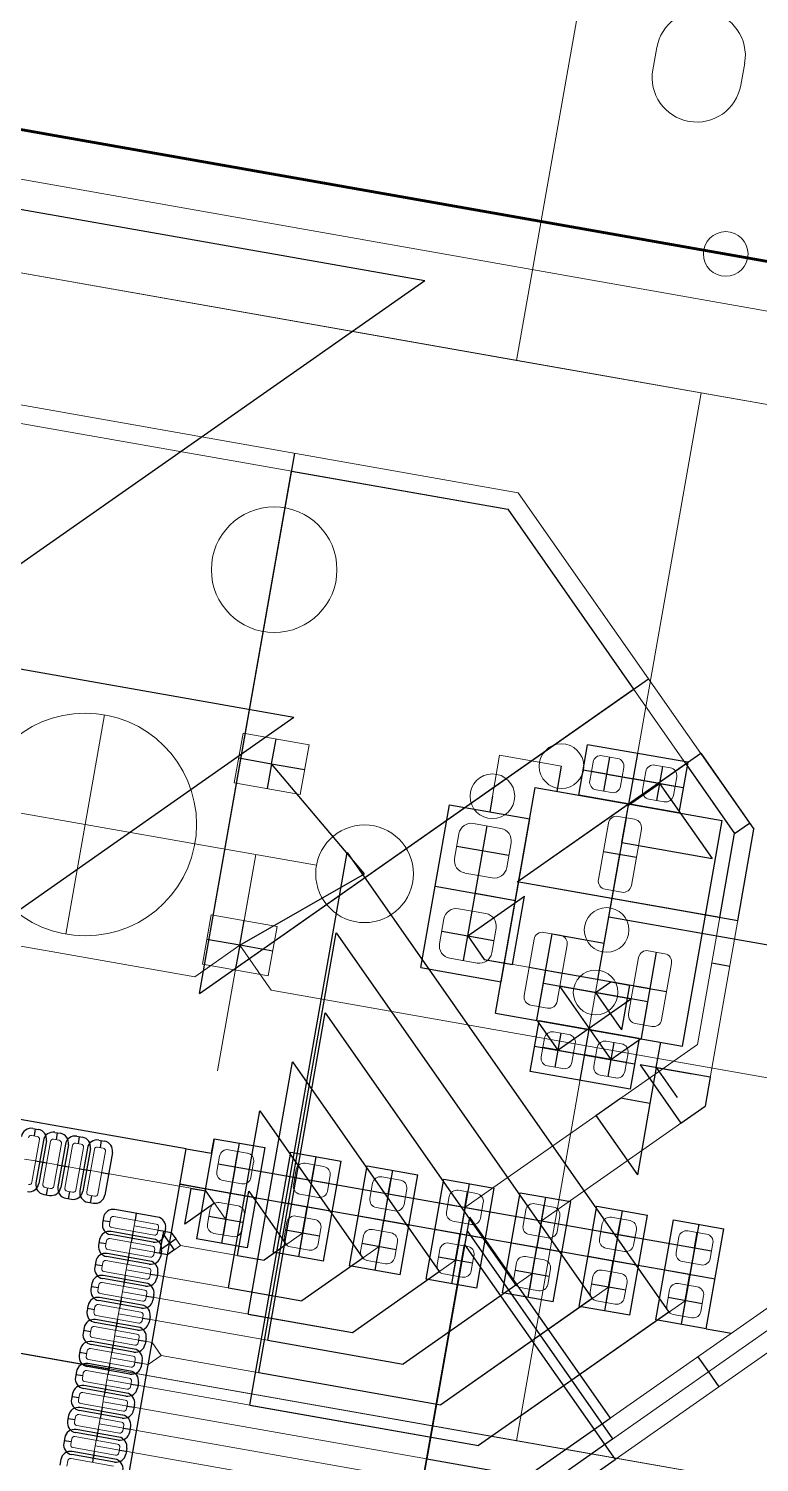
# Model space of a CAD drawing. Header units: millimetres. Extents: x -24 to 171, y -122 to 11.
# Drawn here: x 62.12 to 75.21, y -34.44 to -8.77 of the extents above; entities that cross this region are included whole.
import ezdxf

# ---------------------------------------------------------------- set-up
doc = ezdxf.new("R2010")
doc.units = ezdxf.units.MM
for name, color, linetype, lineweight, true_color in [('coponent footprints', 7, 'Continuous', 5, 0x000000), ('traces back 0.2mm', 94, 'Continuous', 20, 0x008000), ('traces back 0.6mm', 94, 'Continuous', 60, 0x008000), ('traces front 0.2mm', 14, 'Continuous', 20, 0x800000)]:
    doc.layers.add(name, color=color, linetype=linetype, lineweight=lineweight, true_color=true_color)
doc.layers.add('helplines', color=4, linetype='Continuous', true_color=0x00ffff)
doc.layers.add('helplines curves', color=3, linetype='Continuous', true_color=0x00ff00)

msp = doc.modelspace()

# ---------------------------------------------------------------- linework, layer by layer
at = {"layer": 'coponent footprints'}
for p, q in [((70.859, -14.713), (74.167, 4.047)), ((73.3, -9.508), (73.369, -9.114)), ((74.945, -9.392), (74.875, -9.786)), ((52.098, -11.405), (70.859, -14.713)), ((55.406, -11.989), (74.167, -15.297)), ((70.859, -14.713), (89.619, -18.021)), ((70.859, -34.057), (74.167, -15.297)), ((74.167, -15.297), (92.927, -18.605)), ((63.479, -21.059), (62.786, -24.987)), ((65.802, -22.275), (65.959, -21.389)), ((67.14, -21.597), (65.959, -21.389)), ((66.984, -22.484), (67.14, -21.597)), ((72.668, -21.841), (72.392, -21.792)), ((72.171, -22.241), (72.23, -21.906)), ((72.722, -22.338), (72.781, -22.003)), ((73.175, -22.073), (73.116, -22.407)), ((73.337, -21.959), (73.613, -22.008)), ((66.984, -22.484), (65.802, -22.275)), ((73.727, -22.17), (73.667, -22.505)), ((72.56, -22.451), (72.284, -22.403)), ((73.23, -22.57), (73.505, -22.618)), ((61.169, -22.677), (65.096, -23.369)), ((70.086, -23.005), (70.579, -23.092)), ((72.326, -24.009), (72.504, -23)), ((72.678, -22.878), (72.973, -22.93)), ((69.747, -23.631), (69.825, -23.188)), ((70.683, -23.796), (70.761, -23.353)), ((72.917, -24.114), (73.095, -23.104)), ((67.273, -23.753), (65.096, -23.369)), ((66.185, -23.561), (65.502, -27.435)), ((69.93, -23.892), (70.422, -23.978)), ((72.447, -24.183), (72.743, -24.235)), ((65.229, -25.525), (65.385, -24.639)), ((65.385, -24.639), (66.567, -24.847)), ((69.817, -24.532), (70.309, -24.619)), ((66.411, -25.734), (66.567, -24.847)), ((69.478, -25.157), (69.556, -24.714)), ((70.414, -25.322), (70.492, -24.879)), ((70.995, -26.085), (71.173, -25.076)), ((71.347, -24.954), (71.642, -25.006)), ((71.586, -26.189), (71.764, -25.18)), ((72.866, -26.415), (73.044, -25.405)), ((73.218, -25.284), (73.513, -25.336)), ((65.229, -25.525), (66.411, -25.734)), ((69.661, -25.418), (70.153, -25.505)), ((73.457, -26.519), (73.635, -25.51)), ((71.117, -26.259), (71.412, -26.311)), ((72.988, -26.589), (73.283, -26.641)), ((71.299, -27.184), (71.358, -26.85)), ((71.796, -26.785), (71.52, -26.736)), ((71.85, -27.282), (71.909, -26.947)), ((72.465, -26.903), (72.741, -26.951)), ((72.303, -27.016), (72.244, -27.351)), ((72.855, -27.113), (72.796, -27.448)), ((71.688, -27.395), (71.412, -27.347)), ((72.358, -27.513), (72.634, -27.562)), ((62.171, -28.591), (62.269, -28.608)), ((62.31, -28.666), (62.175, -29.429)), ((62.507, -28.701), (62.372, -29.464)), ((62.565, -28.66), (62.663, -28.678)), ((62.704, -28.735), (62.569, -29.499)), ((62.959, -28.73), (63.057, -28.747)), ((62.901, -28.77), (62.766, -29.533)), ((63.098, -28.805), (62.963, -29.568)), ((63.295, -28.84), (63.16, -29.603)), ((63.353, -28.799), (63.451, -28.816)), ((63.492, -28.874), (63.357, -29.638)), ((65.489, -29.237), (65.538, -28.961)), ((65.7, -28.847), (66.035, -28.906)), ((62.046, -29.013), (62.243, -29.048)), ((62.44, -29.082), (62.637, -29.117)), ((62.834, -29.152), (63.031, -29.187)), ((63.228, -29.221), (63.424, -29.256)), ((66.1, -29.344), (66.148, -29.069)), ((66.86, -29.479), (66.909, -29.203)), ((67.071, -29.089), (67.406, -29.148)), ((65.603, -29.399), (65.938, -29.458)), ((67.471, -29.586), (67.52, -29.31)), ((68.232, -29.72), (68.28, -29.445)), ((68.442, -29.331), (68.777, -29.39)), ((62.413, -29.522), (62.511, -29.539)), ((62.807, -29.591), (62.905, -29.609)), ((63.201, -29.661), (63.299, -29.678)), ((66.974, -29.641), (67.309, -29.7)), ((68.842, -29.828), (68.891, -29.552)), ((69.603, -29.962), (69.652, -29.686)), ((69.814, -29.573), (70.149, -29.632)), ((65.371, -29.906), (65.322, -30.182)), ((65.868, -29.852), (65.533, -29.793)), ((65.982, -30.014), (65.933, -30.29)), ((68.345, -29.882), (68.68, -29.942)), ((70.214, -30.07), (70.262, -29.794)), ((70.974, -30.204), (71.023, -29.928)), ((71.185, -29.815), (71.52, -29.874)), ((63.583, -30.084), (63.566, -30.182)), ((64.37, -30.375), (63.606, -30.24)), ((64.404, -30.178), (63.641, -30.043)), ((64.023, -30.11), (63.988, -30.307)), ((64.445, -30.236), (64.428, -30.334)), ((66.742, -30.148), (66.694, -30.424)), ((67.239, -30.094), (66.905, -30.035)), ((67.353, -30.256), (67.304, -30.532)), ((68.611, -30.335), (68.276, -30.276)), ((69.716, -30.124), (70.051, -30.183)), ((71.585, -30.312), (71.633, -30.036)), ((72.345, -30.446), (72.394, -30.17)), ((72.556, -30.056), (72.891, -30.115)), ((72.956, -30.553), (73.005, -30.278)), ((63.514, -30.478), (63.496, -30.576)), ((64.335, -30.572), (63.572, -30.437)), ((63.953, -30.504), (63.919, -30.701)), ((65.771, -30.403), (65.436, -30.344)), ((68.114, -30.39), (68.065, -30.666)), ((68.724, -30.498), (68.676, -30.773)), ((69.982, -30.577), (69.647, -30.518)), ((71.088, -30.366), (71.423, -30.425)), ((73.717, -30.687), (73.765, -30.412)), ((73.927, -30.298), (74.262, -30.357)), ((74.327, -30.795), (74.376, -30.519)), ((52.098, -30.749), (70.859, -34.057)), ((64.3, -30.769), (63.537, -30.634)), ((64.375, -30.629), (64.358, -30.728)), ((67.142, -30.645), (66.807, -30.586)), ((69.485, -30.632), (69.436, -30.908)), ((70.095, -30.739), (70.047, -31.015)), ((71.353, -30.819), (71.018, -30.76)), ((72.459, -30.608), (72.794, -30.667)), ((63.444, -30.871), (63.427, -30.97)), ((64.231, -31.162), (63.467, -31.028)), ((64.265, -30.965), (63.502, -30.831)), ((63.884, -30.898), (63.849, -31.095)), ((64.306, -31.023), (64.289, -31.122)), ((68.513, -30.887), (68.179, -30.828)), ((70.856, -30.874), (70.807, -31.149)), ((71.467, -30.981), (71.418, -31.257)), ((72.724, -31.061), (72.39, -31.002)), ((73.83, -30.85), (74.165, -30.909)), ((63.375, -31.265), (63.357, -31.364)), ((64.196, -31.359), (63.433, -31.225)), ((63.814, -31.292), (63.78, -31.489)), ((69.885, -31.129), (69.55, -31.07)), ((71.256, -31.371), (70.921, -31.311)), ((72.227, -31.115), (72.179, -31.391)), ((72.838, -31.223), (72.789, -31.499)), ((74.096, -31.303), (73.761, -31.244)), ((64.161, -31.556), (63.398, -31.422)), ((64.237, -31.417), (64.219, -31.516)), ((72.627, -31.612), (72.292, -31.553)), ((73.599, -31.357), (73.55, -31.633)), ((74.209, -31.465), (74.161, -31.741)), ((63.305, -31.659), (63.288, -31.758)), ((64.092, -31.95), (63.329, -31.816)), ((64.126, -31.753), (63.363, -31.619)), ((63.745, -31.686), (63.71, -31.883)), ((64.167, -31.811), (64.15, -31.91)), ((73.998, -31.854), (73.664, -31.795)), ((63.236, -32.053), (63.219, -32.152)), ((64.057, -32.147), (63.294, -32.013)), ((63.675, -32.08), (63.641, -32.277)), ((60.169, -32.172), (78.929, -35.48)), ((64.022, -32.344), (63.259, -32.21)), ((64.098, -32.205), (64.08, -32.304)), ((63.166, -32.447), (63.149, -32.546)), ((63.988, -32.541), (63.224, -32.407)), ((63.606, -32.474), (63.571, -32.671)), ((64.028, -32.599), (64.011, -32.698)), ((63.097, -32.841), (63.08, -32.94)), ((63.918, -32.935), (63.155, -32.801)), ((63.953, -32.738), (63.19, -32.604)), ((63.883, -33.132), (63.12, -32.997)), ((63.536, -32.868), (63.502, -33.065)), ((63.959, -32.993), (63.941, -33.091)), ((63.028, -33.235), (63.01, -33.333)), ((63.849, -33.329), (63.085, -33.194)), ((63.467, -33.262), (63.432, -33.459)), ((63.779, -33.723), (63.016, -33.588)), ((63.814, -33.526), (63.051, -33.391)), ((63.889, -33.387), (63.872, -33.485)), ((62.958, -33.629), (62.941, -33.727)), ((63.744, -33.92), (62.981, -33.785)), ((63.398, -33.656), (63.363, -33.853)), ((63.82, -33.781), (63.802, -33.879)), ((62.889, -34.023), (62.871, -34.121)), ((63.71, -34.117), (62.947, -33.982)), ((63.328, -34.05), (63.293, -34.247)), ((70.859, -34.057), (89.619, -37.365)), ((63.64, -34.511), (62.877, -34.376)), ((63.675, -34.314), (62.912, -34.179)), ((63.75, -34.175), (63.733, -34.273)), ((62.819, -34.417), (62.802, -34.515))]:
    msp.add_line(p, q, dxfattribs=at)
for centre, radius in [((74.605, -12.808), 0.4), ((66.516, -18.461), 1.125), ((63.132, -23.023), 1.994), ((71.663, -21.979), 0.4), ((70.426, -22.517), 0.4), ((68.135, -23.905), 0.875), ((72.471, -24.911), 0.4), ((72.274, -26.031), 0.4)]:
    msp.add_circle(centre, radius, dxfattribs=at)
for centre, radius, start, end in [((74.157, -9.253), 0.8, 80, 170), ((74.157, -9.253), 0.8, 350, 80), ((74.087, -9.647), 0.8, 170, 260), ((74.087, -9.647), 0.8, 260, 350), ((72.367, -21.93), 0.14, 80, 170), ((72.643, -21.979), 0.14, 350, 80), ((73.313, -22.097), 0.14, 80, 170), ((73.589, -22.145), 0.14, 350, 80), ((72.308, -22.265), 0.14, 170, 260), ((72.584, -22.314), 0.14, 260, 350), ((73.254, -22.432), 0.14, 170, 260), ((73.53, -22.48), 0.14, 260, 350), ((70.047, -23.227), 0.225, 80, 170), ((70.539, -23.314), 0.225, 350, 80), ((72.651, -23.026), 0.15, 80, 170), ((72.947, -23.078), 0.15, 350, 80), ((69.969, -23.67), 0.225, 170, 260), ((70.461, -23.757), 0.225, 260, 350), ((72.473, -24.036), 0.15, 170, 260), ((72.769, -24.088), 0.15, 260, 350), ((69.778, -24.753), 0.225, 80, 170), ((70.27, -24.84), 0.225, 350, 80), ((71.321, -25.102), 0.15, 80, 170), ((71.616, -25.154), 0.15, 350, 80), ((69.7, -25.196), 0.225, 170, 260), ((70.192, -25.283), 0.225, 260, 350), ((73.192, -25.431), 0.15, 80, 170), ((73.487, -25.484), 0.15, 350, 80), ((71.143, -26.111), 0.15, 170, 260), ((71.438, -26.163), 0.15, 260, 350), ((73.014, -26.441), 0.15, 170, 260), ((73.309, -26.493), 0.15, 260, 350), ((71.496, -26.874), 0.14, 80, 170), ((71.772, -26.922), 0.14, 350, 80), ((72.441, -27.041), 0.14, 80, 170), ((72.717, -27.089), 0.14, 350, 80), ((71.437, -27.209), 0.14, 170, 260), ((71.712, -27.257), 0.14, 260, 350), ((72.382, -27.375), 0.14, 170, 260), ((72.658, -27.424), 0.14, 260, 350), ((62.162, -28.64), 0.05, 80, 170), ((62.261, -28.657), 0.05, 350, 80), ((62.556, -28.709), 0.05, 80, 170), ((62.655, -28.727), 0.05, 350, 80), ((62.95, -28.779), 0.05, 80, 170), ((63.049, -28.796), 0.05, 350, 80), ((63.344, -28.848), 0.05, 80, 170), ((63.443, -28.866), 0.05, 350, 80), ((65.676, -28.985), 0.14, 80, 170), ((66.011, -29.044), 0.14, 350, 80), ((65.627, -29.261), 0.14, 170, 260), ((67.047, -29.227), 0.14, 80, 170), ((67.382, -29.286), 0.14, 350, 80), ((62.126, -29.421), 0.05, 260, 350), ((62.422, -29.473), 0.05, 170, 260), ((62.52, -29.49), 0.05, 260, 350), ((65.962, -29.32), 0.14, 260, 350), ((66.998, -29.503), 0.14, 170, 260), ((68.418, -29.469), 0.14, 80, 170), ((68.753, -29.528), 0.14, 350, 80), ((62.816, -29.542), 0.05, 170, 260), ((62.914, -29.559), 0.05, 260, 350), ((63.209, -29.612), 0.05, 170, 260), ((63.308, -29.629), 0.05, 260, 350), ((67.333, -29.562), 0.14, 260, 350), ((68.37, -29.745), 0.14, 170, 260), ((69.789, -29.711), 0.14, 80, 170), ((70.124, -29.77), 0.14, 350, 80), ((65.509, -29.931), 0.14, 80, 170), ((65.844, -29.99), 0.14, 350, 80), ((66.88, -30.172), 0.14, 80, 170), ((68.704, -29.804), 0.14, 260, 350), ((69.741, -29.986), 0.14, 170, 260), ((71.161, -29.952), 0.14, 80, 170), ((71.496, -30.011), 0.14, 350, 80), ((63.615, -30.191), 0.05, 170, 260), ((63.632, -30.092), 0.05, 80, 170), ((64.396, -30.227), 0.05, 350, 80), ((65.46, -30.206), 0.14, 170, 260), ((65.795, -30.265), 0.14, 260, 350), ((67.215, -30.232), 0.14, 350, 80), ((68.251, -30.414), 0.14, 80, 170), ((70.076, -30.045), 0.14, 260, 350), ((71.112, -30.228), 0.14, 170, 260), ((72.532, -30.194), 0.14, 80, 170), ((72.867, -30.253), 0.14, 350, 80), ((63.563, -30.486), 0.05, 80, 170), ((64.378, -30.325), 0.05, 260, 350), ((66.832, -30.448), 0.14, 170, 260), ((67.166, -30.507), 0.14, 260, 350), ((68.586, -30.473), 0.14, 350, 80), ((69.623, -30.656), 0.14, 80, 170), ((71.447, -30.287), 0.14, 260, 350), ((72.483, -30.47), 0.14, 170, 260), ((73.903, -30.436), 0.14, 80, 170), ((74.238, -30.495), 0.14, 350, 80), ((63.546, -30.585), 0.05, 170, 260), ((64.309, -30.719), 0.05, 260, 350), ((64.326, -30.621), 0.05, 350, 80), ((68.203, -30.69), 0.14, 170, 260), ((68.538, -30.749), 0.14, 260, 350), ((69.958, -30.715), 0.14, 350, 80), ((70.994, -30.898), 0.14, 80, 170), ((72.818, -30.529), 0.14, 260, 350), ((73.855, -30.712), 0.14, 170, 260), ((74.189, -30.771), 0.14, 260, 350), ((63.476, -30.979), 0.05, 170, 260), ((63.493, -30.88), 0.05, 80, 170), ((64.257, -31.015), 0.05, 350, 80), ((69.574, -30.932), 0.14, 170, 260), ((69.909, -30.991), 0.14, 260, 350), ((71.329, -30.957), 0.14, 350, 80), ((72.365, -31.14), 0.14, 80, 170), ((63.424, -31.274), 0.05, 80, 170), ((64.239, -31.113), 0.05, 260, 350), ((70.945, -31.174), 0.14, 170, 260), ((71.28, -31.233), 0.14, 260, 350), ((72.7, -31.199), 0.14, 350, 80), ((73.736, -31.381), 0.14, 80, 170), ((74.071, -31.44), 0.14, 350, 80), ((63.407, -31.373), 0.05, 170, 260), ((64.17, -31.507), 0.05, 260, 350), ((64.187, -31.409), 0.05, 350, 80), ((72.317, -31.415), 0.14, 170, 260), ((72.651, -31.474), 0.14, 260, 350), ((63.337, -31.766), 0.05, 170, 260), ((63.355, -31.668), 0.05, 80, 170), ((64.118, -31.803), 0.05, 350, 80), ((73.688, -31.657), 0.14, 170, 260), ((74.023, -31.716), 0.14, 260, 350), ((63.285, -32.062), 0.05, 80, 170), ((64.1, -31.901), 0.05, 260, 350), ((63.268, -32.16), 0.05, 170, 260), ((64.031, -32.295), 0.05, 260, 350), ((64.048, -32.196), 0.05, 350, 80), ((63.198, -32.554), 0.05, 170, 260), ((63.216, -32.456), 0.05, 80, 170), ((63.979, -32.59), 0.05, 350, 80), ((63.146, -32.85), 0.05, 80, 170), ((63.962, -32.689), 0.05, 260, 350), ((63.129, -32.948), 0.05, 170, 260), ((63.892, -33.083), 0.05, 260, 350), ((63.909, -32.984), 0.05, 350, 80), ((63.059, -33.342), 0.05, 170, 260), ((63.077, -33.244), 0.05, 80, 170), ((63.84, -33.378), 0.05, 350, 80), ((63.007, -33.638), 0.05, 80, 170), ((63.823, -33.477), 0.05, 260, 350), ((62.99, -33.736), 0.05, 170, 260), ((63.753, -33.871), 0.05, 260, 350), ((63.771, -33.772), 0.05, 350, 80), ((62.92, -34.13), 0.05, 170, 260), ((62.938, -34.032), 0.05, 80, 170), ((63.701, -34.166), 0.05, 350, 80), ((62.868, -34.425), 0.05, 80, 170), ((63.684, -34.265), 0.05, 260, 350)]:
    msp.add_arc(centre, radius, start, end, dxfattribs=at)
at = {"layer": 'helplines'}
for p, q in [((66.471, -21.936), (66.549, -21.493)), ((71.972, -22.5), (72.132, -21.594)), ((73.925, -21.91), (72.132, -21.594)), ((72.422, -22.427), (72.53, -21.817)), ((72.869, -22.658), (73.028, -21.752)), ((65.88, -21.832), (66.471, -21.936)), ((66.471, -21.936), (66.393, -22.38)), ((66.471, -21.936), (67.062, -22.041)), ((68.135, -23.905), (66.471, -21.936)), ((71.583, -22.432), (71.663, -21.979)), ((72.052, -22.047), (73.845, -22.363)), ((72.476, -22.122), (72.2, -22.073)), ((73.475, -21.983), (73.367, -22.594)), ((73.703, -22.065), (73.807, -21.992)), ((73.925, -21.91), (73.765, -22.816)), ((73.807, -21.992), (73.889, -21.935)), ((72.476, -22.122), (72.949, -22.205)), ((73.421, -22.289), (72.949, -22.205)), ((73.421, -22.289), (73.697, -22.337)), ((70.426, -22.517), (70.377, -22.798)), ((70.483, -26.401), (71.194, -22.363)), ((71.194, -22.363), (74.543, -22.953)), ((71.194, -22.363), (71.972, -22.5)), ((73.765, -22.816), (71.972, -22.5)), ((69.144, -25.586), (69.658, -22.671)), ((69.658, -22.671), (71.096, -22.924)), ((70.176, -23.935), (70.332, -23.049)), ((70.582, -25.839), (71.096, -22.924)), ((72.595, -24.209), (72.825, -22.904)), ((73.831, -26.991), (74.543, -22.953)), ((74.765, -23.185), (75.033, -22.998)), ((69.786, -23.409), (70.722, -23.574)), ((69.985, -25.018), (70.254, -23.492)), ((72.415, -23.505), (73.006, -23.609)), ((72.513, -24.677), (72.71, -23.557)), ((65.898, -25.186), (68.135, -23.905)), ((69.401, -24.128), (70.839, -24.382)), ((70.12, -24.255), (70.839, -24.382)), ((72.43, -25.145), (72.595, -24.209)), ((69.907, -25.461), (70.063, -24.575)), ((65.898, -25.186), (65.976, -24.743)), ((72.315, -25.797), (72.513, -24.677)), ((72.43, -25.145), (72.513, -24.677)), ((72.513, -24.677), (76.028, -25.297)), ((65.898, -25.186), (65.307, -25.082)), ((69.517, -24.936), (70.453, -25.101)), ((71.265, -26.285), (71.495, -24.98)), ((71.495, -24.98), (72.43, -25.145)), ((65.898, -25.186), (65.82, -25.629)), ((66.489, -25.29), (65.898, -25.186)), ((73.136, -26.615), (73.366, -25.31)), ((69.144, -25.586), (70.582, -25.839)), ((71.084, -25.58), (71.675, -25.684)), ((71.38, -25.632), (73.251, -25.962)), ((74.356, -25.503), (74.678, -25.56)), ((72.955, -25.91), (73.546, -26.014)), ((70.483, -26.401), (73.831, -26.991)), ((71.101, -27.444), (71.261, -26.538)), ((73.053, -26.854), (71.261, -26.538)), ((71.997, -27.602), (72.157, -26.696)), ((71.55, -27.371), (71.658, -26.76)), ((72.603, -26.927), (72.496, -27.538)), ((73.053, -26.854), (72.893, -27.76)), ((73.053, -26.854), (73.831, -26.991)), ((73.362, -27.376), (73.442, -26.923)), ((71.181, -26.991), (72.973, -27.307)), ((71.604, -27.066), (71.328, -27.017)), ((71.604, -27.066), (72.077, -27.149)), ((72.55, -27.232), (72.077, -27.149)), ((64.941, -28.83), (56.827, -27.4)), ((72.893, -27.76), (71.101, -27.444)), ((72.55, -27.232), (72.825, -27.281)), ((73.362, -27.376), (73.248, -28.02)), ((73.362, -27.376), (73.737, -27.911)), ((73.362, -27.376), (74.006, -27.489)), ((62.193, -28.466), (62.291, -28.483)), ((62.22, -28.599), (62.242, -28.474)), ((62.382, -28.679), (62.247, -29.442)), ((62.435, -28.688), (62.3, -29.451)), ((62.587, -28.535), (62.685, -28.552)), ((62.614, -28.669), (62.636, -28.544)), ((62.776, -28.748), (62.641, -29.511)), ((62.981, -28.605), (63.079, -28.622)), ((63.008, -28.738), (63.03, -28.613)), ((63.375, -28.674), (63.473, -28.691)), ((63.402, -28.808), (63.424, -28.683)), ((65.44, -28.649), (65.124, -30.442)), ((65.394, -28.91), (65.44, -28.649)), ((65.44, -28.649), (66.346, -28.809)), ((65.577, -30.522), (65.893, -28.729)), ((62.829, -28.758), (62.694, -29.521)), ((63.17, -28.818), (63.035, -29.581)), ((63.223, -28.827), (63.088, -29.59)), ((63.617, -28.896), (63.482, -29.66)), ((63.511, -36.945), (64.941, -28.83)), ((64.941, -28.83), (65.394, -28.91)), ((65.819, -29.153), (65.867, -28.877)), ((66.346, -28.809), (66.03, -30.601)), ((66.496, -30.683), (66.812, -28.891)), ((66.812, -28.891), (67.718, -29.051)), ((67.265, -28.971), (66.949, -30.763)), ((62.243, -29.048), (62.368, -29.07)), ((62.315, -29.06), (62.44, -29.082)), ((62.637, -29.117), (62.762, -29.139)), ((62.709, -29.13), (62.834, -29.152)), ((63.031, -29.187), (63.156, -29.209)), ((63.102, -29.199), (63.228, -29.221)), ((63.424, -29.256), (63.55, -29.278)), ((65.514, -29.099), (66.124, -29.207)), ((65.819, -29.153), (65.735, -29.625)), ((65.819, -29.153), (74.046, -30.603)), ((67.19, -29.394), (67.239, -29.119)), ((67.402, -30.843), (67.718, -29.051)), ((67.867, -30.925), (68.183, -29.133)), ((68.183, -29.133), (69.089, -29.293)), ((68.636, -29.213), (68.32, -31.005)), ((64.829, -29.466), (65.735, -29.625)), ((65.282, -29.546), (64.829, -29.466)), ((66.885, -29.341), (67.495, -29.448)), ((67.19, -29.394), (67.107, -29.867)), ((68.561, -29.636), (68.61, -29.361)), ((68.773, -31.085), (69.089, -29.293)), ((69.238, -31.167), (69.554, -29.375)), ((69.554, -29.375), (70.46, -29.534)), ((70.007, -29.455), (69.691, -31.247)), ((62.391, -29.647), (62.489, -29.664)), ((62.44, -29.656), (62.462, -29.531)), ((62.785, -29.716), (62.883, -29.734)), ((62.834, -29.725), (62.856, -29.6)), ((63.228, -29.795), (63.25, -29.669)), ((66.188, -29.705), (65.282, -29.546)), ((65.652, -30.098), (65.735, -29.625)), ((65.735, -29.625), (67.107, -29.867)), ((68.256, -29.582), (68.867, -29.69)), ((68.561, -29.636), (68.478, -30.109)), ((69.933, -29.878), (69.981, -29.602)), ((70.144, -31.327), (70.46, -29.534)), ((70.609, -31.409), (70.925, -29.616)), ((70.925, -29.616), (71.831, -29.776)), ((71.378, -29.696), (71.062, -31.489)), ((71.515, -31.569), (71.831, -29.776)), ((63.179, -29.786), (63.277, -29.803)), ((64.426, -30.053), (63.663, -29.918)), ((64.045, -29.985), (64.023, -30.11)), ((66.654, -29.787), (67.56, -29.947)), ((67.023, -30.34), (67.107, -29.867)), ((67.107, -29.867), (68.478, -30.109)), ((68.025, -30.029), (68.931, -30.189)), ((69.627, -29.824), (70.238, -29.932)), ((69.933, -29.878), (69.849, -30.351)), ((71.304, -30.12), (71.352, -29.844)), ((71.981, -31.651), (72.297, -29.858)), ((72.297, -29.858), (73.203, -30.018)), ((72.75, -29.938), (72.434, -31.731)), ((72.887, -31.81), (73.203, -30.018)), ((63.458, -30.062), (63.441, -30.16)), ((63.449, -30.111), (63.574, -30.133)), ((64.436, -30.285), (64.561, -30.307)), ((64.57, -30.258), (64.553, -30.356)), ((65.957, -30.152), (65.347, -30.044)), ((65.652, -30.098), (65.603, -30.374)), ((67.329, -30.394), (66.718, -30.286)), ((68.395, -30.582), (68.478, -30.109)), ((68.478, -30.109), (69.849, -30.351)), ((69.396, -30.271), (70.302, -30.431)), ((70.998, -30.066), (71.609, -30.174)), ((71.304, -30.12), (71.22, -30.593)), ((72.675, -30.362), (72.724, -30.086)), ((73.352, -31.892), (73.668, -30.1)), ((73.668, -30.1), (74.574, -30.26)), ((74.121, -30.18), (73.805, -31.972)), ((74.258, -32.052), (74.574, -30.26)), ((63.389, -30.455), (63.371, -30.554)), ((63.38, -30.505), (63.505, -30.527)), ((64.348, -30.5), (63.584, -30.365)), ((64.357, -30.446), (63.594, -30.312)), ((63.975, -30.379), (63.953, -30.504)), ((63.988, -30.307), (63.966, -30.432)), ((66.03, -30.601), (65.124, -30.442)), ((67.023, -30.34), (66.975, -30.616)), ((68.7, -30.636), (68.089, -30.528)), ((69.766, -30.823), (69.849, -30.351)), ((69.849, -30.351), (71.22, -30.593)), ((70.767, -30.513), (71.673, -30.672)), ((72.37, -30.308), (72.98, -30.415)), ((72.675, -30.362), (72.592, -30.834)), ((74.046, -30.603), (74.095, -30.328)), ((64.278, -30.894), (63.515, -30.759)), ((64.287, -30.84), (63.524, -30.706)), ((63.906, -30.773), (63.884, -30.898)), ((63.919, -30.701), (63.896, -30.826)), ((64.367, -30.679), (64.492, -30.701)), ((64.5, -30.652), (64.483, -30.75)), ((67.402, -30.843), (66.496, -30.683)), ((68.395, -30.582), (68.346, -30.857)), ((70.071, -30.877), (69.461, -30.77)), ((71.137, -31.065), (71.22, -30.593)), ((71.22, -30.593), (72.592, -30.834)), ((72.139, -30.754), (73.045, -30.914)), ((73.741, -30.55), (74.352, -30.657)), ((74.046, -30.603), (73.963, -31.076)), ((63.319, -30.849), (63.302, -30.948)), ((63.311, -30.899), (63.436, -30.921)), ((64.431, -31.045), (64.414, -31.144)), ((68.773, -31.085), (67.867, -30.925)), ((69.766, -30.823), (69.717, -31.099)), ((71.442, -31.119), (70.832, -31.011)), ((72.508, -31.307), (72.592, -30.834)), ((72.592, -30.834), (73.963, -31.076)), ((73.51, -30.996), (74.416, -31.156)), ((63.25, -31.243), (63.232, -31.342)), ((63.241, -31.293), (63.366, -31.315)), ((64.209, -31.288), (63.445, -31.153)), ((64.218, -31.234), (63.455, -31.1)), ((63.836, -31.167), (63.814, -31.292)), ((63.849, -31.095), (63.827, -31.22)), ((63.836, -31.167), (63.827, -31.22)), ((64.297, -31.073), (64.422, -31.095)), ((70.144, -31.327), (69.238, -31.167)), ((71.137, -31.065), (71.088, -31.341)), ((72.814, -31.361), (72.203, -31.253)), ((72.508, -31.307), (72.46, -31.583)), ((73.88, -31.549), (73.963, -31.076)), ((64.139, -31.681), (63.376, -31.547)), ((64.149, -31.628), (63.385, -31.494)), ((63.767, -31.561), (63.745, -31.686)), ((63.78, -31.489), (63.758, -31.614)), ((64.228, -31.467), (64.353, -31.489)), ((64.362, -31.439), (64.344, -31.538)), ((71.515, -31.569), (70.609, -31.409)), ((74.185, -31.603), (73.574, -31.495)), ((73.88, -31.549), (73.831, -31.825)), ((63.18, -31.637), (63.163, -31.736)), ((63.172, -31.686), (63.297, -31.709)), ((72.887, -31.81), (71.981, -31.651)), ((63.111, -32.031), (63.093, -32.13)), ((63.102, -32.08), (63.227, -32.102)), ((64.07, -32.075), (63.306, -31.941)), ((64.079, -32.022), (63.316, -31.888)), ((63.697, -31.955), (63.675, -32.08)), ((63.71, -31.883), (63.688, -32.008)), ((64.158, -31.86), (64.283, -31.883)), ((64.292, -31.833), (64.275, -31.932)), ((74.258, -32.052), (73.352, -31.892)), ((74.258, -32.052), (74.711, -32.132)), ((60.169, -32.172), (63.554, -32.769)), ((64, -32.469), (63.237, -32.335)), ((64.01, -32.416), (63.246, -32.282)), ((63.641, -32.277), (63.619, -32.402)), ((64.089, -32.254), (64.214, -32.276)), ((64.223, -32.227), (64.205, -32.326)), ((63.041, -32.425), (63.024, -32.524)), ((63.033, -32.474), (63.158, -32.496)), ((63.628, -32.349), (63.606, -32.474)), ((74.108, -32.554), (74.296, -32.822)), ((62.972, -32.819), (62.955, -32.918)), ((63.931, -32.863), (63.168, -32.729)), ((63.94, -32.81), (63.177, -32.675)), ((63.559, -32.743), (63.536, -32.868)), ((63.571, -32.671), (63.549, -32.796)), ((64.019, -32.648), (64.145, -32.67)), ((64.153, -32.621), (64.136, -32.72)), ((74.296, -32.822), (74.483, -33.09)), ((62.963, -32.868), (63.088, -32.89)), ((63.871, -33.204), (63.107, -33.069)), ((63.502, -33.065), (63.48, -33.19)), ((63.95, -33.042), (64.075, -33.064)), ((64.084, -33.015), (64.066, -33.114)), ((62.902, -33.213), (62.885, -33.311)), ((62.894, -33.262), (63.019, -33.284)), ((63.861, -33.257), (63.098, -33.123)), ((63.489, -33.137), (63.467, -33.262)), ((62.833, -33.607), (62.816, -33.705)), ((63.792, -33.651), (63.029, -33.516)), ((63.801, -33.598), (63.038, -33.463)), ((63.42, -33.531), (63.398, -33.656)), ((63.432, -33.459), (63.41, -33.584)), ((63.881, -33.436), (64.006, -33.458)), ((64.014, -33.409), (63.997, -33.507)), ((62.824, -33.656), (62.949, -33.678)), ((63.732, -33.992), (62.969, -33.857)), ((63.363, -33.853), (63.341, -33.978)), ((63.811, -33.83), (63.936, -33.852)), ((63.945, -33.803), (63.927, -33.901)), ((62.764, -34.001), (62.746, -34.099)), ((62.755, -34.05), (62.88, -34.072)), ((63.722, -34.045), (62.959, -33.91)), ((63.35, -33.925), (63.328, -34.05)), ((62.694, -34.395), (62.677, -34.493)), ((63.653, -34.439), (62.89, -34.304)), ((63.662, -34.386), (62.899, -34.251)), ((63.281, -34.318), (63.259, -34.443)), ((63.293, -34.247), (63.271, -34.372)), ((63.742, -34.224), (63.867, -34.246)), ((63.875, -34.197), (63.858, -34.295))]:
    msp.add_line(p, q, dxfattribs=at)
for centre, start, end in [((62.162, -28.64), 80, 170), ((62.261, -28.657), 350, 80), ((62.556, -28.709), 80, 170), ((62.655, -28.727), 350, 80), ((62.95, -28.779), 80, 170), ((63.049, -28.796), 350, 80), ((63.344, -28.848), 80, 170), ((63.443, -28.866), 350, 80), ((62.126, -29.421), 260, 350), ((62.422, -29.473), 170, 260), ((62.816, -29.542), 170, 260), ((62.52, -29.49), 260, 350), ((62.914, -29.559), 260, 350), ((63.209, -29.612), 170, 260), ((63.308, -29.629), 260, 350), ((63.632, -30.092), 80, 170), ((63.615, -30.191), 170, 260), ((64.396, -30.227), 350, 80), ((63.563, -30.486), 80, 170), ((64.378, -30.325), 260, 350), ((64.326, -30.621), 350, 80), ((63.493, -30.88), 80, 170), ((63.546, -30.585), 170, 260), ((64.309, -30.719), 260, 350), ((63.476, -30.979), 170, 260), ((64.257, -31.015), 350, 80), ((63.424, -31.274), 80, 170), ((64.239, -31.113), 260, 350), ((64.187, -31.409), 350, 80), ((63.355, -31.668), 80, 170), ((63.407, -31.373), 170, 260), ((64.17, -31.507), 260, 350), ((63.337, -31.766), 170, 260), ((64.118, -31.803), 350, 80), ((63.285, -32.062), 80, 170), ((64.1, -31.901), 260, 350), ((64.048, -32.196), 350, 80), ((63.216, -32.456), 80, 170), ((63.268, -32.16), 170, 260), ((64.031, -32.295), 260, 350), ((63.198, -32.554), 170, 260), ((63.979, -32.59), 350, 80), ((63.146, -32.85), 80, 170), ((63.962, -32.689), 260, 350), ((63.909, -32.984), 350, 80), ((63.077, -33.244), 80, 170), ((63.129, -32.948), 170, 260), ((63.892, -33.083), 260, 350), ((63.059, -33.342), 170, 260), ((63.84, -33.378), 350, 80), ((63.007, -33.638), 80, 170), ((63.823, -33.477), 260, 350), ((63.771, -33.772), 350, 80), ((62.938, -34.032), 80, 170), ((62.99, -33.736), 170, 260), ((62.92, -34.13), 170, 260), ((63.753, -33.871), 260, 350), ((63.701, -34.166), 350, 80), ((62.868, -34.425), 80, 170), ((63.684, -34.265), 260, 350), ((63.632, -34.56), 350, 80)]:
    msp.add_arc(centre, 0.177, start, end, dxfattribs=at)
at = {"layer": 'helplines curves'}
for p, q in [((57.922, -11.291), (69.216, -13.282)), ((59.821, -19.86), (69.216, -13.282)), ((65.178, -26.048), (66.884, -16.375)), ((41.061, -16.552), (66.869, -21.103)), ((65.178, -26.048), (66.827, -16.698)), ((66.827, -16.698), (70.7, -17.38)), ((70.7, -17.38), (72.956, -20.602)), ((65.178, -26.048), (73.224, -20.415)), ((65.178, -26.048), (72.956, -20.602)), ((45.402, -36.134), (66.869, -21.103)), ((70.87, -24.049), (74.157, -21.747)), ((74.157, -21.747), (75.11, -23.109)), ((70.87, -24.049), (73.889, -21.935)), ((73.889, -21.935), (74.765, -23.185)), ((72.865, -22.678), (73.421, -22.289)), ((73.421, -22.289), (74.361, -23.631)), ((72.747, -23.346), (72.865, -22.678)), ((72.747, -23.346), (74.361, -23.631)), ((74.5, -24.689), (74.765, -23.185)), ((74.822, -24.746), (75.11, -23.109)), ((66.081, -33.418), (67.825, -23.525)), ((67.825, -23.525), (73.587, -31.754)), ((74.5, -24.689), (70.87, -24.049)), ((74.822, -24.746), (70.87, -24.049)), ((69.985, -25.018), (70.999, -24.308)), ((70.784, -25.527), (70.999, -24.308)), ((66.24, -32.837), (67.629, -24.962)), ((67.629, -24.962), (72.215, -31.512)), ((69.985, -25.018), (70.279, -25.438)), ((70.279, -25.438), (70.784, -25.527)), ((71.223, -26.521), (71.338, -25.867)), ((71.338, -25.867), (72.919, -26.145)), ((71.629, -25.918), (72.55, -27.232)), ((73.209, -26.196), (71.629, -25.918)), ((72.274, -26.031), (72.549, -25.839)), ((72.549, -25.839), (72.881, -25.897)), ((72.881, -25.897), (72.74, -26.697)), ((72.919, -26.145), (71.604, -27.066)), ((72.274, -26.031), (72.74, -26.697)), ((66.4, -32.256), (67.432, -26.398)), ((67.432, -26.398), (70.844, -31.27)), ((73.094, -26.851), (73.209, -26.196)), ((71.604, -27.066), (71.223, -26.521)), ((72.55, -27.232), (73.094, -26.851)), ((66.049, -31.788), (66.845, -27.275)), ((66.845, -27.275), (69.473, -31.029)), ((73.071, -27.324), (73.803, -28.37)), ((74.328, -27.546), (73.071, -27.324)), ((74.328, -27.546), (74.236, -28.066)), ((72.28, -28.234), (72.72, -27.926)), ((73.248, -28.02), (72.72, -27.926)), ((65.698, -31.32), (66.257, -28.152)), ((66.257, -28.152), (68.102, -30.787)), ((72.28, -28.234), (73.023, -29.296)), ((73.248, -28.02), (73.023, -29.296)), ((73.803, -28.37), (74.236, -28.066)), ((64.917, -30.177), (65.029, -29.539)), ((65.029, -29.539), (65.293, -29.585)), ((65.447, -29.805), (65.293, -29.585)), ((65.858, -30.739), (66.06, -29.588)), ((66.06, -29.588), (66.73, -30.545)), ((65.447, -29.805), (64.917, -30.177)), ((70.014, -30.051), (69.25, -34.383)), ((70.014, -30.051), (72.537, -33.654)), ((64.469, -30.697), (64.528, -30.36)), ((64.479, -30.639), (64.538, -30.303)), ((64.759, -30.443), (64.479, -30.639)), ((64.528, -30.36), (64.724, -30.64)), ((64.538, -30.303), (64.677, -30.327)), ((64.759, -30.443), (64.677, -30.327)), ((66.73, -30.545), (66.334, -30.823)), ((69.111, -35.171), (69.927, -30.542)), ((69.971, -30.297), (69.181, -34.777)), ((69.927, -30.542), (72.623, -34.392)), ((69.971, -30.297), (72.58, -34.023)), ((64.469, -30.697), (64.608, -30.721)), ((64.724, -30.64), (64.608, -30.721)), ((65.858, -30.739), (66.334, -30.823)), ((68.102, -30.787), (67.01, -31.551)), ((67.918, -32.117), (69.473, -31.029)), ((70.844, -31.27), (68.826, -32.684)), ((65.698, -31.32), (67.01, -31.551)), ((72.215, -31.512), (69.502, -33.412)), ((66.049, -31.788), (67.918, -32.117)), ((73.587, -31.754), (70.178, -34.14)), ((66.4, -32.256), (68.826, -32.684)), ((66.24, -32.837), (69.502, -33.412)), ((66.081, -33.418), (70.178, -34.14)), ((71.044, -34.699), (72.537, -33.654)), ((71.036, -35.104), (72.58, -34.023)), ((69.25, -34.383), (71.044, -34.699)), ((71.028, -35.509), (72.623, -34.392))]:
    msp.add_line(p, q, dxfattribs=at)
at = {"layer": 'traces back 0.2mm'}
for p, q in [((87.493, -15.971), (58.047, -10.779)), ((70.89, -17.082), (48.45, -13.125)), ((70.7, -17.38), (48.26, -13.424)), ((70.89, -17.082), (75.11, -23.109)), ((70.7, -17.38), (74.765, -23.185)), ((70.426, -22.517), (70.555, -21.783)), ((71.663, -21.979), (70.555, -21.783)), ((72.865, -22.678), (73.421, -22.289)), ((47.7, -22.682), (65.094, -25.749)), ((72.71, -23.557), (72.865, -22.678)), ((74.099, -26.96), (74.765, -23.185)), ((74.236, -28.066), (75.11, -23.109)), ((70.279, -25.438), (69.985, -25.018)), ((65.094, -25.749), (65.898, -25.186)), ((71.38, -25.632), (70.279, -25.438)), ((71.223, -26.521), (71.38, -25.632)), ((72.274, -26.031), (72.549, -25.839)), ((73.251, -25.962), (72.549, -25.839)), ((73.094, -26.851), (73.251, -25.962)), ((71.604, -27.066), (71.223, -26.521)), ((72.55, -27.232), (73.094, -26.851)), ((69.933, -29.878), (74.099, -26.96)), ((71.304, -30.12), (74.236, -28.066)), ((63.326, -29.239), (65.293, -29.585)), ((65.293, -29.585), (65.652, -30.098)), ((64.677, -30.327), (64.005, -30.209)), ((71.044, -34.699), (77.478, -30.194)), ((64.84, -30.559), (64.677, -30.327)), ((67.023, -30.34), (66.334, -30.823)), ((71.036, -35.104), (77.555, -30.54)), ((63.936, -30.603), (64.608, -30.721)), ((64.608, -30.721), (64.84, -30.559)), ((66.334, -30.823), (64.84, -30.559)), ((68.395, -30.582), (67.01, -31.551)), ((67.01, -31.551), (63.866, -30.997)), ((69.766, -30.823), (67.918, -32.117)), ((71.137, -31.065), (68.826, -32.684)), ((72.508, -31.307), (69.502, -33.412)), ((67.918, -32.117), (63.797, -31.391)), ((73.88, -31.549), (70.178, -34.14)), ((71.028, -35.509), (76.821, -31.453)), ((68.826, -32.684), (63.728, -31.785)), ((64.33, -32.297), (63.658, -32.178)), ((64.492, -32.529), (64.33, -32.297)), ((63.589, -32.572), (64.261, -32.691)), ((64.261, -32.691), (64.492, -32.529)), ((69.502, -33.412), (64.492, -32.529)), ((70.178, -34.14), (63.519, -32.966)), ((63.45, -33.36), (71.044, -34.699)), ((63.38, -33.754), (71.036, -35.104)), ((63.311, -34.148), (71.028, -35.509))]:
    msp.add_line(p, q, dxfattribs=at)
at = {"layer": 'traces back 0.6mm'}
msp.add_line((91.607, -15.806), (54.086, -9.19), dxfattribs=at)
at = {"layer": 'traces front 0.2mm'}
for p, q in [((65.898, -25.186), (66.185, -23.561)), ((66.461, -25.99), (65.898, -25.186)), ((66.461, -25.99), (83.855, -29.057))]:
    msp.add_line(p, q, dxfattribs=at)

doc.saveas('drawing.dxf')
